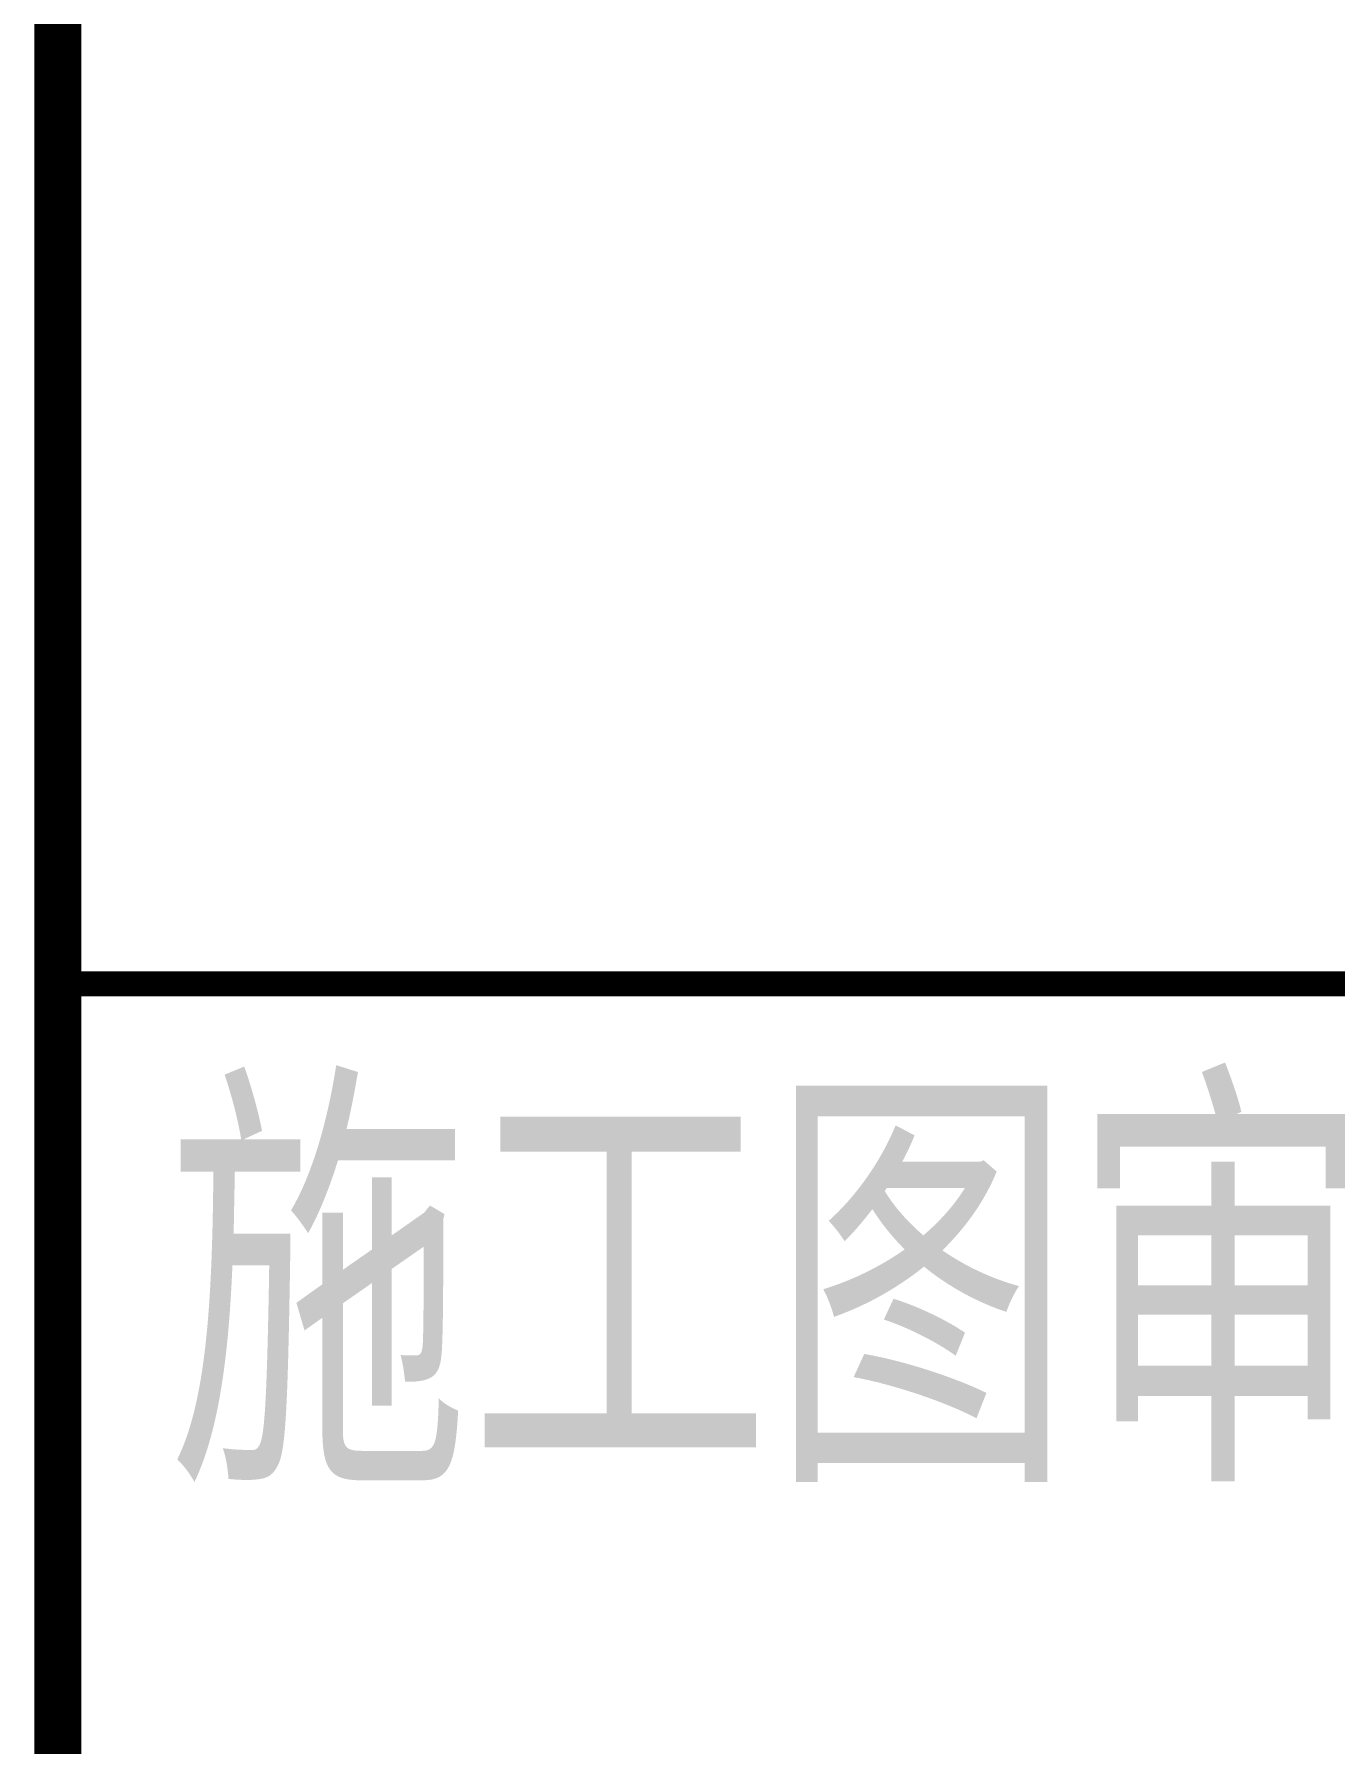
# Model space of a CAD drawing. Header units: millimetres. Extents: x 591771 to 1936534, y -622016 to 355666.
# Drawn here: x 767227 to 768779, y 213853 to 215892 of the extents above; entities that cross this region are included whole.
import ezdxf

# ---------------------------------------------------------------- set-up
doc = ezdxf.new("R2010")
doc.units = ezdxf.units.MM
doc.header["$LTSCALE"] = 80
doc.layers.add('\\M+5CDBC\\M+5BFF2', color=252, linetype='Continuous')
doc.styles.add('_HZTXT', font='txt.shx', dxfattribs={"width": 0.8, "bigfont": 'hztxt.shx'})

msp = doc.modelspace()

# ---------------------------------------------------------------- linework, layer by layer
msp.add_lwpolyline([(767255.4, 221442.9), (774255.7, 221442.9), (774255.7, 214754.2), (767255.4, 214754.2)], close=True)
at = {"layer": '\\M+5CDBC\\M+5BFF2', "color": 2}
for points, const_width in [([(767255.4, 164042.9), (767255.4, 221442.9)], 56.2), ([(767255.4, 214764.2), (774255.7, 214764.2)], 20), ([(767255.4, 214754.2), (774255.7, 214754.2)], 20)]:
    msp.add_lwpolyline(points, dxfattribs=dict(at, const_width=const_width))

# ---------------------------------------------------------------- texts
at = {"layer": '\\M+5CDBC\\M+5BFF2', "color": 2, "style": '_HZTXT', "width": 0.8}
msp.add_text('施工图审查批准单位：', height=450, dxfattribs=at).set_placement((767386.1, 214164.9))

doc.saveas('drawing.dxf')
